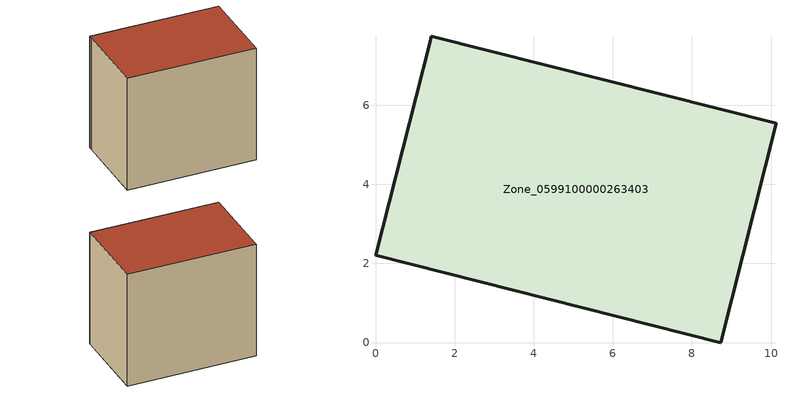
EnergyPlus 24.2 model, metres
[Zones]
Zone_0599100000263403
 floor ground (C_G): 1.41,7.74 10.12,5.54 8.72,0 0,2.2 1.37,7.57 z0
 wall outside (C_F): 0,2.2 8.72,0 10.12,5.54 1.41,7.74 1.37,7.57 0,2.2 z0:8.24
 roof outside (C_R): 10.12,5.54 1.41,7.74 1.37,7.57 0,2.2 8.72,0 z8.24
[BUILDING]
Pand.0599100000263403: North Axis=0; Terrain=City; Loads Convergence Tolerance Value=0.04; Temperature Convergence Tolerance Value=0.4; Solar Distribution=FullExterior; Maximum Number of Warmup Days=25; Minimum Number of Warmup Days=1
[Site:Location]
Rotterdam.The.Hague.AP_ZH_NLD Design_Conditions: Latitude=51.96; Longitude=4.45; Time Zone=1; Elevation=-4.5
[SITE:GROUNDTEMPERATURE:BUILDINGSURFACE]
18, 18, 18, 18, 18, 18, 18, 18, 18, 18, 18, 18
[MATERIAL] Thermal Absorptance=0.9; Solar Absorptance=0.7; Visible Absorptance=0.7
Name | Roughness | Thickness | Conductivity | Density | Specific Heat
G.TC.1975-1991 | MediumSmooth | 0.15 | 0.288461 | 540 | 1210
F.TC.1975-1991 | Rough | 0.3 | 0.230769 | 1920 | 840
R.TC.1975-1991 | MediumRough | 0.2 | 0.153846 | 1500 | 1000
[CONSTRUCTION]
C_G: G.TC.1975-1991
C_F: F.TC.1975-1991
C_R: R.TC.1975-1991
[ZONE]
Zone_0599100000263403: Type=1; Multiplier=1; Ceiling Height=Autocalculate; Volume=Autocalculate; Floor Area=autocalculate; Part of Total Floor Area=Yes
[ZONEINFILTRATION:DESIGNFLOWRATE]
Infil_Zone_0599100000263403: Zone or ZoneList or Space or SpaceList=Zone_0599100000263403; Schedule=AlwaysOn; Design Flow Rate Calculation Method=Flow/Area; Flow Rate per Floor Area=0.003; Constant Term Coefficient=1; Temperature Term Coefficient=0; Velocity Term Coefficient=0; Velocity Squared Term Coefficient=0
[HVACTEMPLATE:ZONE:IDEALLOADSAIRSYSTEM]
Zone_0599100000263403: Maximum Heating Supply Air Temperature=50; Minimum Cooling Supply Air Temperature=13; Maximum Heating Supply Air Humidity Ratio=0.0156; Minimum Cooling Supply Air Humidity Ratio=0.0077; Heating Limit=NoLimit; Cooling Limit=NoLimit; Dehumidification Control Type=ConstantSensibleHeatRatio; Cooling Sensible Heat Ratio=0.7; Dehumidification Setpoint=60; Humidification Control Type=None; Humidification Setpoint=30; Outdoor Air Method=None; Outdoor Air Flow Rate per Person=0.00944; Outdoor Air Flow Rate per Zone Floor Area=0; Outdoor Air Flow Rate per Zone=0; Demand Controlled Ventilation Type=None; Outdoor Air Economizer Type=NoEconomizer; Heat Recovery Type=None; Sensible Heat Recovery Effectiveness=0.7; Latent Heat Recovery Effectiveness=0.65
[ZONECONTROL:THERMOSTAT]
ThermostatControl_Zone_0599100000263403: Zone or ZoneList=Zone_0599100000263403; Control Type Schedule=DualSetpointControlType; Control 1=Thermostat_Zone_0599100000263403; Temperature Difference Between Cutout And Setpoint=0
[THERMOSTATSETPOINT:DUALSETPOINT]
Thermostat_Zone_0599100000263403: Heating Setpoint Temperature Schedule=HeatingSetpoint_Zone_0599100000263403; Cooling Setpoint Temperature Schedule=CoolingSetpoint_Zone_0599100000263403
[SCHEDULE:COMPACT]
HeatingSetpoint_Zone_0599100000263403: Through: 12/31, For: AllDays, Until: 24:00, 21
CoolingSetpoint_Zone_0599100000263403: Through: 12/31, For: AllDays, Until: 24:00, 24
DualSetpointControlType: Through: 12/31, For: AllDays, Until: 24:00, 4
AlwaysOn: Through: 12/31, For: AllDays, Until: 24:00, 1
